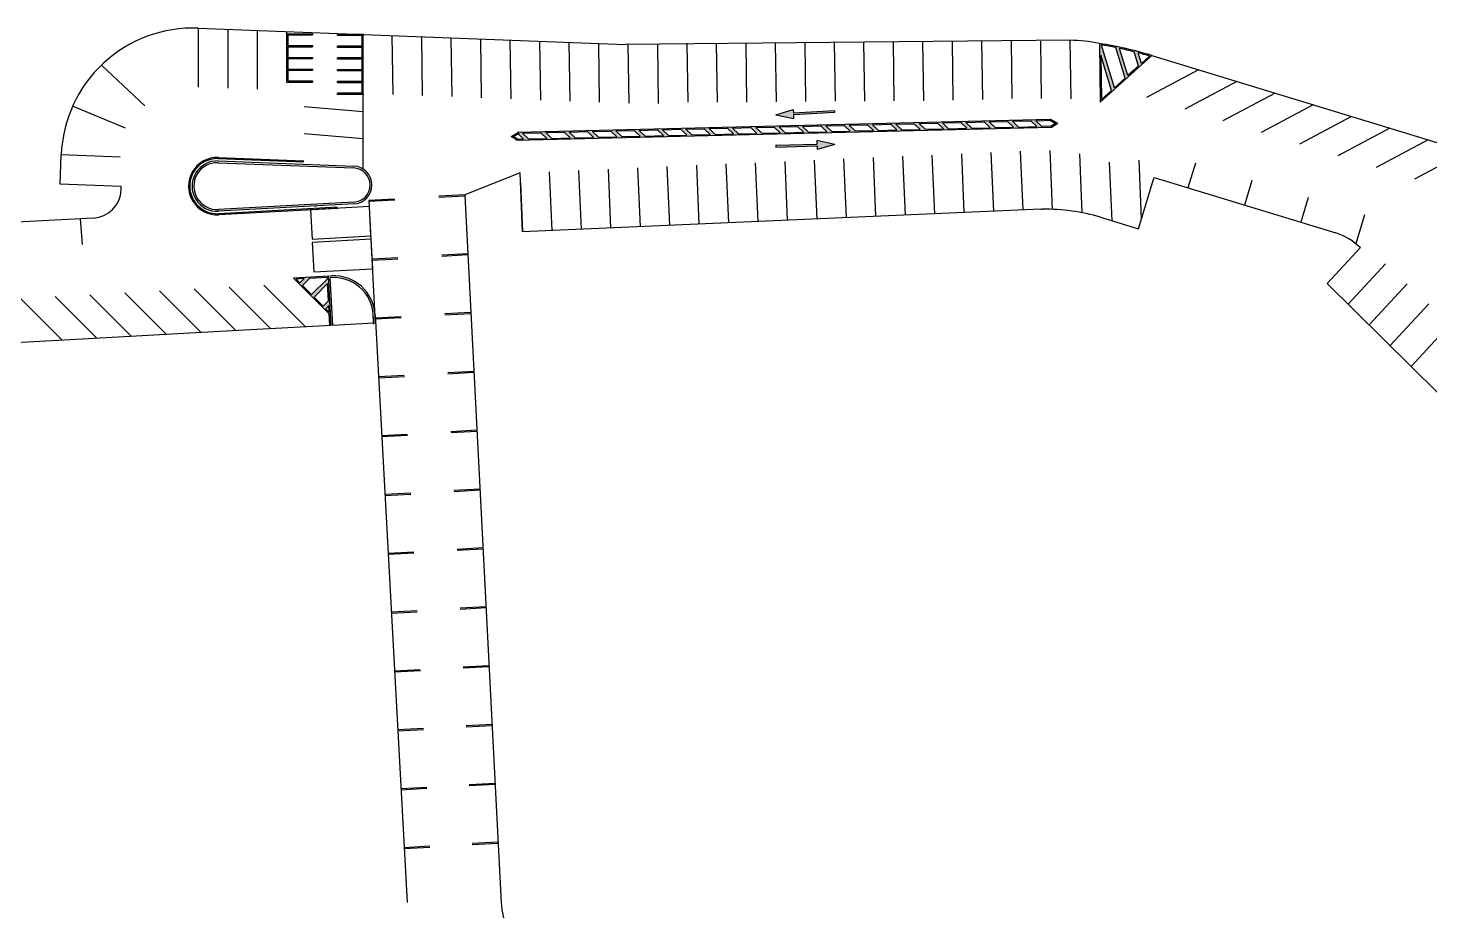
# Model space of a CAD drawing. Header units: millimetres. Extents: x 34038 to 35840, y 10511 to 10922.
# Drawn here: x 34938.6 to 35057.5, y 10798.9 to 10873.9 of the extents above; entities that cross this region are included whole.
import ezdxf

# ---------------------------------------------------------------- set-up
doc = ezdxf.new("R2010")
doc.units = ezdxf.units.MM
for name, color, linetype in [('GUIA', 7, 'Continuous'), ('PINTURA AMARELA', 50, 'Continuous'), ('PINTURA BRANCA', 7, 'Continuous'), ('VAGAS', 7, 'Continuous')]:
    doc.layers.add(name, color=color, linetype=linetype)

msp = doc.modelspace()

# ---------------------------------------------------------------- hatches: boundary and pattern name
h = msp.add_hatch(color=256)
edge = h.paths.add_edge_path(flags=16)
edge.add_line((35030.7165309233, 10868.78863639218), (35029.61060223199, 10872.4165102948))
edge.add_arc((35024.91846509492, 10842.64604690482), 30.13796013945174, 78.69428869806109, 81.04326442354869, ccw=False)
edge.add_line((35030.82682809583, 10872.19918359141), (35031.61903232175, 10869.6004472901))
edge.add_line((35031.61903232175, 10869.6004472901), (35030.7165309233, 10868.78863639218))
h.paths.add_polyline_path([(35030.47039417827, 10868.56723342001), (35029.56262639047, 10871.54506290655), (35029.61555848968, 10867.79829840327)], flags=16)
edge = h.paths.add_edge_path()
edge.add_line((35033.90134204282, 10871.51890881932), (35029.51867981229, 10867.57665125964))
edge.add_line((35029.5186798123, 10867.57665125964), (35029.44852167991, 10872.54274941081))
edge.add_arc((35024.91846509492, 10842.64604690482), 30.23796013945174, 72.71812385419332, 81.38387750581688, ccw=False)
edge = h.paths.add_edge_path(flags=16)
edge.add_line((35032.76767046524, 10870.63366116019), (35032.39971543833, 10871.84069598074))
edge.add_arc((35024.91846509492, 10842.64604690482), 30.13796013945174, 75.62699752681537, 78.04478787051555)
edge.add_line((35031.16145353069, 10872.13030943177), (35031.86516906679, 10869.82185026227))
edge.add_line((35031.86516906679, 10869.82185026227), (35032.76767046525, 10870.63366116019))
edge = h.paths.add_edge_path(flags=16)
edge.add_line((35033.01380721028, 10870.85506413235), (35032.74062451415, 10871.75120904811))
edge.add_arc((35024.91846509517, 10842.64604690573), 30.13796013850405, 73.0530005150627, 74.95692919526351, ccw=False)
edge.add_line((35033.70328765227, 10871.47526010954), (35033.01380721028, 10870.85506413235))
for points in [[(35001.98809508413, 10866.48758730877), (35003.46561946278, 10866.94316025625), (35003.48184381155, 10866.64359929332), (35006.97672171231, 10866.83288336225), (35006.98483388669, 10866.68310288079), (35003.48995598593, 10866.49381881186), (35003.50618033469, 10866.19425784894)], [(35006.98630704477, 10863.9712000302), (35005.47681553404, 10864.30595423713), (35005.48483787207, 10864.00606151949), (35001.98608949962, 10863.91246757588), (35001.99010066863, 10863.76252121707), (35005.48884904108, 10863.85611516067), (35005.4968713791, 10863.55622244303)]]:
    msp.add_hatch(color=256).paths.add_polyline_path(points)
at = {"layer": 'PINTURA AMARELA'}
h = msp.add_hatch(color=7, dxfattribs=at)
h.paths.add_polyline_path([(35022.06093909362, 10865.94636784261), (35023.61611675956, 10865.98407125963), (35024.12805689761, 10865.49636586379), (35022.57287922482, 10865.45866272944)], flags=16)
h.paths.add_polyline_path([(35020.08162169577, 10865.89838202653), (35021.6367993617, 10865.93608544355), (35022.1487394929, 10865.44838033039), (35020.59356182697, 10865.41067691337)], flags=16)
h.paths.add_polyline_path([(35018.10230429791, 10865.85039621045), (35019.65748196384, 10865.88809962747), (35020.16942209504, 10865.40039451431), (35018.61424442911, 10865.36269109729)], flags=16)
h.paths.add_polyline_path([(35016.12298690005, 10865.80241039438), (35017.67816456599, 10865.8401138114), (35018.19010469718, 10865.35240869824), (35016.63492703125, 10865.31470528121)], flags=16)
h.paths.add_polyline_path([(35014.1436695022, 10865.7544245783), (35015.69884716813, 10865.79212799532), (35016.21078729933, 10865.30442288216), (35014.6556096334, 10865.26671946514)], flags=16)
h.paths.add_polyline_path([(35012.16435210434, 10865.70643876222), (35013.71952977027, 10865.74414217925), (35014.23146990147, 10865.25643706608), (35012.67629223553, 10865.21873364906)], flags=16)
h.paths.add_polyline_path([(35010.18503470648, 10865.65845294615), (35011.74021237242, 10865.69615636317), (35012.25215250361, 10865.20845125001), (35010.69697483768, 10865.17074783298)], flags=16)
h.paths.add_polyline_path([(35008.20571730862, 10865.61046713007), (35009.76089497456, 10865.64817054709), (35010.27283510576, 10865.16046543393), (35008.71765743983, 10865.12276201691)], flags=16)
h.paths.add_polyline_path([(35006.22639991077, 10865.56248131399), (35007.7815775767, 10865.60018473102), (35008.2935177079, 10865.11247961786), (35006.73834004196, 10865.07477620083)], flags=16)
h.paths.add_polyline_path([(35004.24708251291, 10865.51449549792), (35005.80226017885, 10865.55219891494), (35006.31420031004, 10865.06449380178), (35004.75902264411, 10865.02679038476)], flags=16)
h.paths.add_polyline_path([(35002.26776511505, 10865.46650968184), (35003.82294278099, 10865.50421309886), (35004.33488291219, 10865.0165079857), (35002.77970524626, 10864.97880456868)], flags=16)
h.paths.add_polyline_path([(35000.2884477172, 10865.41852386576), (35001.84362538313, 10865.45622728279), (35002.35556551433, 10864.96852216963), (35000.80038784839, 10864.9308187526)], flags=16)
h.paths.add_polyline_path([(34998.30913031934, 10865.37053804969), (34999.86430798527, 10865.40824146671), (35000.37624811647, 10864.92053635355), (34998.82107045054, 10864.88283293653)], flags=16)
h.paths.add_polyline_path([(34996.32981292148, 10865.32255223361), (34997.88499058742, 10865.36025565063), (34998.39693071861, 10864.87255053747), (34996.84175305268, 10864.83484712045)], flags=16)
h.paths.add_polyline_path([(34994.35049552363, 10865.27456641753), (34995.90567318956, 10865.31226983456), (34996.41761332076, 10864.8245647214), (34994.86243565482, 10864.78686130437)], flags=16)
h.paths.add_polyline_path([(34992.37117812577, 10865.22658060146), (34993.9263557917, 10865.26428401848), (34994.4382959229, 10864.77657890532), (34992.88311825697, 10864.7388754883)], flags=16)
h.paths.add_polyline_path([(34990.39186072791, 10865.17859478538), (34991.94703839385, 10865.2162982024), (34992.45897852504, 10864.72859308924), (34990.90380085911, 10864.69088967222)], flags=16)
h.paths.add_polyline_path([(34988.41254333006, 10865.1306089693), (34989.96772099599, 10865.16831238633), (34990.47966112719, 10864.68060727317), (34988.92448346125, 10864.64290385614)], flags=16)
h.paths.add_polyline_path([(34986.4332259322, 10865.08262315323), (34987.98840359813, 10865.12032657025), (34988.50034372933, 10864.63262145709), (34986.9451660634, 10864.59491804007)], flags=16)
h.paths.add_polyline_path([(34984.45390853434, 10865.03463733715), (34986.00908620028, 10865.07234075418), (34986.52102633147, 10864.58463564101), (34984.96584866554, 10864.54693222399)], flags=16)
h.paths.add_polyline_path([(34982.47459113648, 10864.98665152108), (34984.02976880241, 10865.0243549381), (34984.54170893362, 10864.53664982494), (34982.98653126768, 10864.49894640791)], flags=16)
h.paths.add_polyline_path([(34980.49527373863, 10864.938665705), (34982.05045140456, 10864.97636912202), (34982.56239153576, 10864.48866400886), (34981.00721386982, 10864.45096059184)], flags=16)
edge = h.paths.add_edge_path(flags=17)
edge.add_line((34979.54608002229, 10864.9156540974), (34979.54701952449, 10864.91567687434))
edge.add_line((34979.64363141239, 10865.01804847943), (34979.64359980762, 10865.01898772611))
h.paths.add_polyline_path([(35025.54628287563, 10865.53074879349), (35025.82585209267, 10865.69235652154), (35025.82304523507, 10865.80813369348), (35025.44277154341, 10866.02835569868), (35024.04025649148, 10865.99435365868), (35024.55219662268, 10865.50664854552)])
h.paths.add_polyline_path([(34979.66152816371, 10864.59209408663), (34979.95001610483, 10864.42533080266), (34979.95001610483, 10864.32530133288), (35025.36561057521, 10865.42630939812), (35025.92449901228, 10865.74938034099), (35025.27698332466, 10866.12436605851), (34980.07113400671, 10865.02841268928), (34980.07113400671, 10864.92838330595), (34980.02842645213, 10864.92734787537), (34979.65992796766, 10864.71394506328)])
h.paths.add_polyline_path([(34979.66152816371, 10864.59209408663), (34979.95001610483, 10864.42533080266), (34980.5830741379, 10864.44067819278), (34980.07113400671, 10864.92838330595), (34980.02842653307, 10864.92734792224), (34979.65992796766, 10864.71394506328)])
for color, points in [(7, [(35025.82304523507, 10865.80813369348), (35025.44277154341, 10866.02835569868), (35025.2512462052, 10866.02371243143), (35025.72481957482, 10865.74945923077), (35025.33771990967, 10865.52569247249), (35025.54628287563, 10865.53074879349), (35025.82585209267, 10865.69235652154)]), (7, [(34979.75510632197, 10864.65350586154), (34980.1311044571, 10864.87125182999), (34980.07113400671, 10864.92838330595), (34980.07113400671, 10864.95208043908), (34979.55542688452, 10864.65342697176), (34979.95001610483, 10864.42533080266), (34980.14178923916, 10864.4299800085)]), (7, [(34979.65688066171, 10864.71218032426), (34980.03715435338, 10864.93240232945), (34980.22867969159, 10864.9277590622), (34979.75510632197, 10864.65350586154), (34980.14220598711, 10864.42973910326), (34979.93364302116, 10864.43479542426), (34979.65407380411, 10864.59640315231)]), (256, [(34954.74747957445, 10858.00676753481), (34964.80352745517, 10858.55691308265), (34964.80352745517, 10858.65706261871), (34954.74201695019, 10858.10661822202, -1.04742187459448), (34954.70306763009, 10862.77768539979), (34961.95948425274, 10862.50197595494), (34961.95371727776, 10862.60226722863), (34954.70686441661, 10862.87761329585, 1.04742187459448)])]:
    msp.add_hatch(color=color, dxfattribs=at).paths.add_polyline_path(points)
at = {"layer": 'PINTURA BRANCA'}
h = msp.add_hatch(color=256, dxfattribs=at)
h.paths.add_polyline_path([(34964.22113837186, 10849.49409380935), (34964.03982799473, 10852.80824556576), (34961.0694877756, 10852.64574440561)])
h.paths.add_polyline_path([(34962.60995773467, 10851.24669580277), (34961.83214027536, 10852.02451326208), (34962.42751683968, 10852.6198898264), (34963.94543993178, 10852.70293225429), (34963.95170348108, 10852.58844154918)], flags=16)
h.paths.add_polyline_path([(34963.97371015011, 10852.18618414951), (34964.05440126991, 10850.71124035069), (34963.59990722833, 10850.25674630911), (34962.82208976903, 10851.03456376842)], flags=16)
h.paths.add_polyline_path([(34961.97869886958, 10852.59533592501), (34961.62000824101, 10852.23664529644), (34961.29852833345, 10852.55812520399)], flags=16)
h.paths.add_polyline_path([(34964.07640793894, 10850.30898295102), (34964.10700813767, 10849.74964539977), (34963.81203926268, 10850.04461427476)], flags=16)

# ---------------------------------------------------------------- linework, layer by layer
for p, q in [((35001.98809508413, 10866.48758730877), (35003.46561946278, 10866.94316025625)), ((35001.98809508413, 10866.48758730877), (35003.50618033469, 10866.19425784894)), ((35003.46561946278, 10866.94316025625), (35003.48184381155, 10866.64359929332)), ((35006.97672171231, 10866.83288336225), (35003.48184381155, 10866.64359929332)), ((35006.98483388669, 10866.68310288079), (35003.48995598593, 10866.49381881186)), ((35003.48995598593, 10866.49381881186), (35003.50618033469, 10866.19425784894)), ((35006.97672171231, 10866.83288336225), (35006.98483388669, 10866.68310288079)), ((35001.98608949962, 10863.91246757588), (35005.48483787207, 10864.00606151949)), ((35001.98608949962, 10863.91246757588), (35001.99010066863, 10863.76252121707)), ((35001.99010066863, 10863.76252121707), (35005.48884904108, 10863.85611516067)), ((35005.47681553404, 10864.30595423713), (35005.48483787207, 10864.00606151949)), ((35006.98630704477, 10863.9712000302), (35005.47681553404, 10864.30595423713)), ((35005.48884904108, 10863.85611516067), (35005.4968713791, 10863.55622244303)), ((35006.98630704477, 10863.9712000302), (35005.4968713791, 10863.55622244303)), ((34980.30044115506, 10861.56140029964), (34975.60358993386, 10859.70266661638)), ((34975.60358993386, 10859.70266661638), (34975.60628326004, 10859.65324418828))]:
    msp.add_line(p, q)
at = {"linetype": 'Continuous'}
for p, q in [((35033.98865654417, 10860.82979182801), (35034.09058876942, 10861.16416993849)), ((35034.09023179855, 10861.16381906425), (35049.48634613691, 10856.47043527018))]:
    msp.add_line(p, q, dxfattribs=at)
at = {"color": 1, "linetype": 'ByBlock'}
msp.add_line((34962.99519346066, 10858.75843148408), (34962.89053743252, 10858.75270596958), dxfattribs=at)
msp.add_arc((35027.02355822182, 10861.93310986506), 10.88323936444498, 77.12549631547589, 90.41668114084034)
at = {"linetype": 'Continuous'}
msp.add_arc((35048.02837465287, 10851.6877248303), 5, 44.68153579457947, 73.04657162181331, dxfattribs=at)
at = {"layer": 'DEFPOINTS', "color": 0, "linetype": 'ByBlock'}
msp.add_point((34963.19489483508, 10858.76935673258), dxfattribs=at)
at = {"layer": 'GUIA'}
for p, q in [((35026.94441102003, 10872.81606143089), (34989.26218359594, 10872.47253991808)), ((34946.46015345262, 10860.13126364379), (34946.47078552451, 10860.39890198961)), ((34966.20289296468, 10859.0841423831), (34954.72289776532, 10858.45609562726)), ((34966.21108690106, 10858.93436635228), (34954.73109170169, 10858.30631959644)), ((34975.60628326004, 10859.65324418828), (34978.7008993702, 10799.6327172319)), ((35024.47671718745, 10858.48003593538), (34980.51784482237, 10856.5661289477)), ((35024.47671718745, 10858.48003593538), (35024.621612341, 10858.48089817425)), ((34964.03982799473, 10852.80824556576), (34961.0694877756, 10852.64574440561)), ((34961.97869886958, 10852.59533592501), (34961.29852833345, 10852.55812520399)), ((34963.94543993178, 10852.70293225429), (34962.42751683968, 10852.6198898264)), ((35058.24186893403, 10842.81814866603), (35048.76227286057, 10852.18710815012)), ((34964.26882443898, 10848.62244561355), (34954.83293449764, 10848.10622762189)), ((34967.88342794677, 10848.82019308359), (34964.41860046979, 10848.63063954993)), ((34942.65115065802, 10847.43978746333), (34935.45887632946, 10847.04631303405)), ((34954.83293449764, 10848.10622762189), (34942.65115065802, 10847.43978746333))]:
    msp.add_line(p, q, dxfattribs=at)
at = {"layer": 'GUIA', "linetype": 'Continuous'}
for p, q in [((35033.90134204282, 10871.51890881932), (35074.19247096491, 10859.23647655284)), ((34941.27488377812, 10860.60531187749), (34941.37411930114, 10863.10334156325)), ((34946.47078552451, 10860.39890198961), (34941.27488377812, 10860.60531187749)), ((34967.72856047234, 10860.55375731004), (34967.72138185069, 10860.68975465562)), ((34980.33522574166, 10860.76215688707), (34980.51784482136, 10856.56612897108)), ((34980.33522574166, 10860.76215688707), (34980.51784482237, 10856.5661289477)), ((35032.76347774807, 10856.81155256396), (35033.98817379466, 10860.82902933346)), ((35032.76396378935, 10856.81231405504), (35033.98865654417, 10860.82979182801)), ((34944.09868937311, 10857.73423198656), (34934.73989235174, 10857.22223158884)), ((35029.53036549071, 10857.79714128717), (35032.76347774807, 10856.81155256396)), ((35048.76545491536, 10852.19053508801), (35051.57300092316, 10855.2141429286)), ((35050.54124948674, 10850.42889400211), (35053.71387827004, 10853.84568049033)), ((34963.95170348108, 10852.58844154918), (34963.94543993178, 10852.70293225429)), ((34964.05440126991, 10850.71124035069), (34963.97371015011, 10852.18618414951)), ((34964.03939422046, 10852.81617447637), (34964.30895088898, 10852.8309213633)), ((34964.26882443898, 10848.62244561355), (34964.03939422046, 10852.81617447637)), ((35052.3202261129, 10848.67067985411), (35055.5458891427, 10852.14458197395)), ((34964.10700813767, 10849.74964539977), (34964.07640793894, 10850.30898295102)), ((34964.16897375177, 10848.6169829893), (34964.11519277147, 10849.60003940974)), ((35054.09920273907, 10846.91246570611), (35057.37790001536, 10850.44348345756)), ((35055.87817936524, 10845.15425155811), (35059.20991088802, 10848.74238494117))]:
    msp.add_line(p, q, dxfattribs=at)
at = {"layer": 'GUIA', "color": 7}
for p, q in [((34954.68977887731, 10862.42793776355), (34966.17865090389, 10861.99141507019)), ((34954.69547405707, 10862.57782960765), (34966.18434608365, 10862.14130691429))]:
    msp.add_line(p, q, dxfattribs=at)
at = {"layer": 'GUIA', "color": 7, "linetype": 'Continuous'}
msp.add_line((34964.41860046979, 10848.63063954993), (34964.1974815522, 10852.67244708865), dxfattribs=at)
at = {"layer": 'GUIA', "linetype": 'Continuous'}
msp.add_lwpolyline([(34952.99053238257, 10873.85069077954), (34985.51706255207, 10872.61483677031), (34985.51706255207, 10872.61483677031), (34989.26218359594, 10872.47253991808)], dxfattribs=at)
for centre, radius, start, end in [((34952.56529229337, 10862.65876642014), 11.2, 87.82407857206732, 132.7745851220255), ((34952.56529229337, 10862.65876642014), 11.2, 132.7745851220255, 177.7250916720542), ((34954.61429412615, 10860.44124919224), 2.138122085544903, 87.82407857206732, 273.1314118341838), ((34954.61429412615, 10860.44124919224), 1.988122085544903, 87.82407857206732, 273.1314118341838), ((34966.12339826598, 10860.5372169367), 1.455247424130487, 273.1314118341838, 87.82407857206732), ((34966.12339826598, 10860.5372169367), 1.605247424130487, 273.1314118341838, 87.82407857206732), ((34943.96212376685, 10860.2304991668), 2.5, 273.1314118341838, 357.7250916720542), ((35024.92317560116, 10842.68377629715), 15.8, 73.04657162181331, 91.09362982786723), ((34964.50014273774, 10849.33614731095), 3.5, 3.134707029404023, 93.1314118341838)]:
    msp.add_arc(centre, radius, start, end, dxfattribs=at)
at = {"layer": 'GUIA', "color": 7, "linetype": 'Continuous'}
msp.add_arc((34964.50014273774, 10849.33614731095), 3.35, 3.134707029404023, 95.18354833902586, dxfattribs=at)
at = {"layer": 'PINTURA AMARELA', "color": 7}
for p, q in [((34980.07113400671, 10865.02841268928), (35025.27698332466, 10866.12436605851)), ((35022.06093909362, 10865.94636784261), (35023.61611675956, 10865.98407125963)), ((35023.61611675956, 10865.98407125963), (35024.12805689075, 10865.49636614647)), ((35024.04025649148, 10865.99435365868), (35025.44277154341, 10866.02835569868)), ((35024.55219662268, 10865.50664854552), (35024.04025649148, 10865.99435365868)), ((35025.36560921123, 10865.42630860966), (34979.95001610483, 10864.32524000675)), ((35025.36561057521, 10865.42630939812), (34979.95001610483, 10864.32530133288)), ((34980.07113400671, 10865.02521717269), (34980.20294257212, 10865.02841268928)), ((34980.07113400671, 10864.92838330595), (34980.5830741379, 10864.44067819278)), ((34980.49527373863, 10864.938665705), (34982.05045140456, 10864.97636912202)), ((34980.49527373863, 10864.938665705), (34981.00721386982, 10864.45096059184)), ((34982.05045140456, 10864.97636912202), (34982.56239153576, 10864.48866400886)), ((34982.47459113648, 10864.98665152108), (34984.02976880241, 10865.0243549381)), ((34982.47459113648, 10864.98665152108), (34982.98653126768, 10864.49894640791)), ((34984.02976880241, 10865.0243549381), (34984.54170893362, 10864.53664982494)), ((34984.45390853434, 10865.03463733715), (34986.0090864898, 10865.07234047835)), ((34984.45390853434, 10865.03463733715), (34984.96584866554, 10864.54693222399)), ((34986.00908620028, 10865.07234075418), (34986.52102633147, 10864.58463564101)), ((34986.4332259322, 10865.08262315323), (34987.98840359813, 10865.12032657025)), ((34986.4332259322, 10865.08262315323), (34986.9451660634, 10864.59491804007)), ((34987.98840359813, 10865.12032657025), (34988.50034372933, 10864.63262145709)), ((34988.41254333006, 10865.1306089693), (34989.96772099599, 10865.16831238633)), ((34988.41254333006, 10865.1306089693), (34988.92448346125, 10864.64290385614)), ((34989.96772099599, 10865.16831238633), (34990.47966112719, 10864.68060727317)), ((34990.39186072791, 10865.17859478538), (34991.94703839385, 10865.2162982024)), ((34990.39186072791, 10865.17859478538), (34990.90380085911, 10864.69088967222)), ((34991.94703839385, 10865.2162982024), (34992.45897852504, 10864.72859308924)), ((34992.37117812577, 10865.22658060146), (34993.9263557917, 10865.26428401848)), ((34992.37117812577, 10865.22658060146), (34992.88311825697, 10864.7388754883)), ((34992.88311853279, 10864.73887577782), (34994.4382959229, 10864.77657890532)), ((34993.9263557917, 10865.26428401848), (34994.4382959229, 10864.77657890532)), ((34994.35049552363, 10865.27456641753), (34995.90567318956, 10865.31226983456)), ((34994.35049552363, 10865.27456641753), (34994.86243565482, 10864.78686130437)), ((34994.86243564797, 10864.78686158704), (34996.41761332076, 10864.8245647214)), ((34995.90567318956, 10865.31226983456), (34996.41761332076, 10864.8245647214)), ((34996.32981292148, 10865.32255223361), (34997.88499058742, 10865.36025565063)), ((34996.32981292148, 10865.32255223361), (34996.84175305268, 10864.83484712045)), ((34996.84175305268, 10864.83484712045), (34998.39693071861, 10864.87255053747)), ((34997.88499058742, 10865.36025565063), (34998.39693071861, 10864.87255053747)), ((34998.30913031934, 10865.37053804969), (34999.86430798527, 10865.40824146671)), ((34998.30913031934, 10865.37053804969), (34998.82107045054, 10864.88283293653)), ((34998.82107045054, 10864.88283293653), (35000.37624811647, 10864.92053635355)), ((34999.86430798527, 10865.40824146671), (35000.37624811647, 10864.92053635355)), ((35000.2884477172, 10865.41852386576), (35001.84362538313, 10865.45622728279)), ((35000.2884477172, 10865.41852386576), (35000.80038784839, 10864.9308187526)), ((35000.80038812422, 10864.93081904213), (35002.35556551433, 10864.96852216963)), ((35001.84362538313, 10865.45622728279), (35002.35556551433, 10864.96852216963)), ((35002.26776511505, 10865.46650968184), (35003.82294278099, 10865.50421309886)), ((35002.26776511505, 10865.46650968184), (35002.77970524626, 10864.97880456868)), ((35002.77970524626, 10864.97880456868), (35004.33488291219, 10865.0165079857)), ((35003.82294278099, 10865.50421309886), (35004.33488291219, 10865.0165079857)), ((35004.24708251291, 10865.51449549792), (35005.80226017885, 10865.55219891494)), ((35004.24708251291, 10865.51449549792), (35004.75902264411, 10865.02679038476)), ((35004.75902263726, 10865.02679066743), (35006.31420031004, 10865.06449380178)), ((35005.80226017885, 10865.55219891494), (35006.31420031004, 10865.06449380178)), ((35006.22639991077, 10865.56248131399), (35007.78157786623, 10865.6001844552)), ((35006.22639991077, 10865.56248131399), (35006.73834004196, 10865.07477620083)), ((35006.73834004196, 10865.07477620083), (35008.2935177079, 10865.11247961786)), ((35007.7815775767, 10865.60018473102), (35008.2935177079, 10865.11247961786)), ((35008.20571730862, 10865.61046713007), (35009.76089498141, 10865.64817026442)), ((35008.20571730862, 10865.61046713007), (35008.71765743983, 10865.12276201691)), ((35008.71765743983, 10865.12276201691), (35010.27283510576, 10865.16046543393)), ((35009.76089497456, 10865.64817054709), (35010.27283510576, 10865.16046543393)), ((35010.18503470648, 10865.65845294615), (35011.74021237242, 10865.69615636317)), ((35010.18503470648, 10865.65845294615), (35010.69697483768, 10865.17074783298)), ((35010.69697483768, 10865.17074783298), (35012.25215250361, 10865.20845125001)), ((35011.74021237242, 10865.69615636317), (35012.25215250361, 10865.20845125001)), ((35012.16435210434, 10865.70643876222), (35013.71952977027, 10865.74414217925)), ((35012.16435210434, 10865.70643876222), (35012.67629223553, 10865.21873364906)), ((35012.67629223553, 10865.21873364906), (35014.23146990147, 10865.25643706608)), ((35013.71952977027, 10865.74414217925), (35014.23146990147, 10865.25643706608)), ((35014.1436695022, 10865.7544245783), (35015.69884716813, 10865.79212799532)), ((35014.1436695022, 10865.7544245783), (35014.6556096334, 10865.26671946514)), ((35014.6556096334, 10865.26671946514), (35016.21078729933, 10865.30442288216)), ((35015.69884716813, 10865.79212799532), (35016.21078729933, 10865.30442288216)), ((35016.12298690005, 10865.80241039438), (35017.67816456599, 10865.8401138114)), ((35016.12298690005, 10865.80241039438), (35016.63492703125, 10865.31470528121)), ((35016.63492703125, 10865.31470528121), (35018.19010469718, 10865.35240869824)), ((35017.67816456599, 10865.8401138114), (35018.19010469718, 10865.35240869824)), ((35018.10230429791, 10865.85039621045), (35019.65748196384, 10865.88809962747)), ((35018.10230429791, 10865.85039621045), (35018.61424442911, 10865.36269109729)), ((35018.61424442911, 10865.36269109729), (35020.16942209504, 10865.40039451431)), ((35019.65748196384, 10865.88809962747), (35020.16942209504, 10865.40039451431)), ((35020.08162169577, 10865.89838202653), (35021.6367993617, 10865.93608544355)), ((35020.08162169577, 10865.89838202653), (35020.59356182697, 10865.41067691337)), ((35020.59356182697, 10865.41067691337), (35022.1487394929, 10865.44838033039)), ((35021.6367993617, 10865.93608544355), (35022.1487394929, 10865.44838033039)), ((35022.06093909362, 10865.94636784261), (35022.57287922482, 10865.45866272944)), ((35022.57287922482, 10865.45866272944), (35024.12805689761, 10865.49636586379)), ((35025.54628287563, 10865.53074879349), (35024.55219662268, 10865.50664854552)), ((34979.95001610483, 10864.42533080266), (34980.5830741379, 10864.44067819278)), ((34981.00721386982, 10864.45096059184), (34982.56239153576, 10864.48866400886)), ((34982.98653126768, 10864.49894640791), (34984.54170893362, 10864.53664982494)), ((34984.96584866554, 10864.54693222399), (34986.52102633147, 10864.58463564101)), ((34986.9451660634, 10864.59491804007), (34988.50034372933, 10864.63262145709)), ((34988.92448346125, 10864.64290385614), (34990.47966112719, 10864.68060727317)), ((34990.90380085911, 10864.69088967222), (34992.45897852504, 10864.72859308924)), ((34954.70306763009, 10862.77768539979), (34961.95948425274, 10862.50197595494)), ((34954.70686441661, 10862.87761329585), (34961.95371727776, 10862.60226722863)), ((34964.80352745517, 10858.55691308265), (34954.74747957445, 10858.00676753481))]:
    msp.add_line(p, q, dxfattribs=at)
at = {"layer": 'PINTURA AMARELA'}
msp.add_line((34964.80352745517, 10858.65706261871), (34954.74201695019, 10858.10661822202), dxfattribs=at)
at = {"layer": 'PINTURA AMARELA', "color": 7}
for points in [[(35025.72481957482, 10865.74945923077), (35025.2512462052, 10866.02371243143)], [(35025.92449901228, 10865.74938034099), (35025.27698332466, 10866.12436605851)], [(34979.55542688452, 10864.65342697176), (34980.20294257212, 10865.02841268928)], [(34979.75510632197, 10864.65350586154), (34980.22867969159, 10864.9277590622)], [(35025.72481957482, 10865.74945923077), (35025.33771990967, 10865.52569247249)], [(35025.92449901228, 10865.74938034099), (35025.36560921123, 10865.42630860966)], [(34979.55542688452, 10864.65342697176), (34980.11431668556, 10864.33035524043)], [(34979.75510632197, 10864.65350586154), (34980.14220598711, 10864.42973910326)]]:
    msp.add_lwpolyline(points, dxfattribs=at)
msp.add_arc((34954.61429412615, 10860.44124919224), 2.438122085544904, 87.82407857206732, 273.1314118341838, dxfattribs=at)
at = {"layer": 'PINTURA AMARELA'}
msp.add_arc((34954.61429412615, 10860.44124919224), 2.338122085544903, 87.82407857206732, 273.1314118341838, dxfattribs=at)
at = {"layer": 'PINTURA BRANCA'}
for p, q in [((34952.99053238257, 10873.85069077954), (34952.99053238257, 10868.85429597623)), ((34955.50244839489, 10873.75524987458), (34955.50244839489, 10868.75885507127)), ((34957.99884449793, 10873.66039865262), (34957.99884449793, 10868.66400384932)), ((34960.49884449793, 10873.56501823582), (34960.49884449793, 10869.2710080447)), ((34960.50174486126, 10873.3710080447), (34962.69884449794, 10873.3710080447)), ((34960.59884449794, 10873.2710080447), (34960.59884449794, 10872.3710080447)), ((34960.59884449794, 10873.2710080447), (34962.69884449794, 10873.2710080447)), ((34960.74253149791, 10873.55995107456), (34960.74253149791, 10873.55615154845)), ((34962.69884449794, 10873.3710080447), (34962.69884449794, 10873.2710080447)), ((34967.00352745517, 10873.31826337177), (34964.80352745517, 10873.31826337177)), ((34964.80352745517, 10873.21826337177), (34964.80352745517, 10873.31826337177)), ((34966.90352745516, 10873.21826337177), (34964.80352745517, 10873.21826337177)), ((34966.90352745516, 10872.31826337177), (34966.90352745516, 10873.21826337177)), ((34967.00352745517, 10861.8796743487), (34967.00352745517, 10873.31826337177)), ((34969.43289742523, 10873.22490087868), (34969.50352745517, 10868.22539976368)), ((34971.93447473035, 10873.13091074216), (34972.00510476028, 10868.13140962717)), ((34960.59884449794, 10872.3710080447), (34962.69884449794, 10872.3710080447)), ((34960.59884449794, 10872.2710080447), (34960.59884449794, 10871.3710080447)), ((34960.59884449794, 10872.2710080447), (34962.69884449794, 10872.2710080447)), ((34962.69884449794, 10872.3710080447), (34962.69884449794, 10872.2710080447)), ((34966.90352745516, 10872.31826337177), (34964.80352745517, 10872.31826337177)), ((34964.80352745517, 10872.21826337177), (34964.80352745517, 10872.31826337177)), ((34966.90352745516, 10872.21826337177), (34964.80352745517, 10872.21826337177)), ((34966.90352745516, 10871.31826337177), (34966.90352745516, 10872.21826337177)), ((34974.43606698953, 10873.0358620909), (34974.50669701947, 10868.0363609759)), ((34976.93765924872, 10872.94081343963), (34977.00828927865, 10867.94131232463)), ((34979.43925150791, 10872.84576478837), (34979.50988153784, 10867.84626367337)), ((34981.94842908749, 10872.75042793087), (34982.01905911743, 10867.75092681587)), ((34984.44243602629, 10872.65566748584), (34984.51306605622, 10867.65616637084)), ((34986.94402828548, 10872.56061883457), (34987.01465831541, 10867.56111771957)), ((34989.44554968702, 10872.47058579609), (34989.51617971695, 10867.47108468109)), ((34991.94617563631, 10872.44393676769), (34992.01680566624, 10867.44443565269)), ((34994.44607777619, 10872.56985309173), (34994.51670780612, 10867.57035197673)), ((34996.94554154011, 10872.56778643495), (34997.01617157005, 10867.56828531996)), ((34999.44590224817, 10872.57038257819), (34999.5165322781, 10867.57088146319)), ((35001.94504265511, 10872.58816033727), (35002.01567268504, 10867.58865922227)), ((35004.44570272647, 10872.62568274181), (35004.5163327564, 10867.62618162681)), ((35006.94565560809, 10872.64667637472), (35007.01628563802, 10867.64717525972)), ((35009.44563040062, 10872.66611905709), (35009.51626043056, 10867.66661794209)), ((35011.94389426996, 10872.67931260899), (35012.0145242999, 10867.67981149399)), ((35014.44376160814, 10872.69251462895), (35014.51439163808, 10867.69301351396)), ((35016.9454153224, 10872.73431839598), (35017.01604535233, 10867.73481728099)), ((35019.44527675227, 10872.74769726761), (35019.51512055437, 10867.80384878271)), ((35021.94498817486, 10872.77048532204), (35022.0142817478, 10867.86558445305)), ((35024.44497631666, 10872.75014470439), (35024.51377237844, 10867.88045984307)), ((35026.94441102003, 10872.81606143089), (35027.01456915241, 10867.84996327972)), ((35029.44852167991, 10872.54274941081), (35029.5186798123, 10867.57665125964)), ((35030.7165309233, 10868.78863639218), (35029.61060223199, 10872.4165102948)), ((35031.61903232175, 10869.6004472901), (35030.82682809583, 10872.19918359141)), ((35031.86516906679, 10869.82185026227), (35031.16145353069, 10872.13030943177)), ((34948.47217511461, 10867.25359370742), (34944.78909813462, 10870.71921333116)), ((34960.59884449794, 10871.3710080447), (34962.69884449794, 10871.3710080447)), ((34960.59884449794, 10871.2710080447), (34960.59884449794, 10870.3710080447)), ((34960.59884449794, 10871.2710080447), (34962.69884449794, 10871.2710080447)), ((34962.69884449794, 10871.3710080447), (34962.69884449794, 10871.2710080447)), ((34966.90352745516, 10871.31826337177), (34964.80352745517, 10871.31826337177)), ((34964.80352745517, 10871.21826337177), (34964.80352745517, 10871.31826337177)), ((34966.90352745516, 10871.21826337177), (34964.80352745517, 10871.21826337177)), ((34966.90352745516, 10870.31826337177), (34966.90352745516, 10871.21826337177)), ((35029.56262639047, 10871.54506290655), (35029.61555848968, 10867.79829840327)), ((35030.47039417827, 10868.56723342001), (35029.56262639047, 10871.54506290655)), ((35032.76767046524, 10870.63366116019), (35032.39971543833, 10871.84069598074)), ((35033.01380721028, 10870.85506413235), (35032.74062451415, 10871.75120904811)), ((34960.59884449794, 10870.3710080447), (34962.69884449794, 10870.3710080447)), ((34960.59884449794, 10870.2710080447), (34960.59884449794, 10869.3710080447)), ((34960.59884449794, 10870.2710080447), (34962.69884449794, 10870.2710080447)), ((34962.69884449794, 10870.3710080447), (34962.69884449794, 10870.2710080447)), ((34966.90352745516, 10870.31826337177), (34964.80352745517, 10870.31826337177)), ((34964.80352745517, 10870.21826337177), (34964.80352745517, 10870.31826337177)), ((34966.90352745516, 10870.21826337177), (34964.80352745517, 10870.21826337177)), ((34966.90352745516, 10869.31826337177), (34966.90352745516, 10870.21826337177)), ((34960.49884449793, 10869.2710080447), (34962.69884449794, 10869.2710080447)), ((34960.59884449794, 10869.3710080447), (34962.69884449794, 10869.3710080447)), ((34962.69884449794, 10869.3710080447), (34962.69884449794, 10869.2710080447)), ((34966.90352745516, 10869.31826337177), (34964.80352745517, 10869.31826337177)), ((34964.80352745517, 10869.21826337177), (34964.80352745517, 10869.31826337177)), ((34966.90352745516, 10869.21826337177), (34964.80352745517, 10869.21826337177)), ((34966.90352745516, 10868.31826337177), (34966.90352745516, 10869.21826337177)), ((34946.83510584132, 10865.36125866404), (34942.34563843597, 10867.24119754726)), ((34966.90352745516, 10868.31826337177), (34964.80352745517, 10868.31826337177)), ((34964.80352745517, 10868.22539976368), (34964.80352745517, 10868.31826337177)), ((34964.80352745517, 10868.27050910991), (34964.80352745517, 10868.21826337177)), ((34967.00352745517, 10868.21826337177), (34964.80352745517, 10868.21826337177)), ((34967.00352745517, 10868.27050910991), (34967.00352745517, 10868.18968952397)), ((34946.37017867267, 10862.90487051722), (34941.37411930114, 10863.10334156325)), ((35000.49893013557, 10857.4357436363), (35000.28152646927, 10862.43101496485)), ((35002.99656579985, 10857.54444546945), (35002.77916213355, 10862.539716798)), ((35005.49420146413, 10857.6531473026), (35005.27679779783, 10862.64841863116)), ((35007.99183712841, 10857.76184913575), (35007.7744334621, 10862.75712046431)), ((35010.48947279269, 10857.8705509689), (35010.27206912638, 10862.86582229746)), ((35012.98710845696, 10857.97925280206), (35012.76970479066, 10862.97452413061)), ((35015.48474412124, 10858.08795463521), (35015.26734045494, 10863.08322596376)), ((35017.98237978551, 10858.19665646836), (35017.76497611922, 10863.19192779692)), ((35020.48001544979, 10858.30535830151), (35020.26261178349, 10863.30062963007)), ((35022.97765111407, 10858.41406013466), (35022.76024744777, 10863.40933146322)), ((35025.47740669928, 10858.47405266869), (35025.26000303297, 10863.46932399725)), ((35027.99244938972, 10858.18279427929), (35027.77504572342, 10863.17806560784)), ((35030.52479369458, 10857.49399770731), (35030.30739002828, 10862.48926903586)), ((35033.02020847509, 10857.65372865709), (35032.80280480878, 10862.64899998565)), ((35037.5967735486, 10862.3932322636), (35036.9556230665, 10860.28919054429)), ((34980.51784482136, 10856.56612897108), (34980.30044115506, 10861.56140029964)), ((34983.01548048564, 10856.67483080423), (34982.79807681933, 10861.67010213279)), ((34985.51311614992, 10856.78353263738), (34985.29571248361, 10861.77880396594)), ((34988.01075181419, 10856.89223447054), (34987.79334814789, 10861.88750579909)), ((34990.50838747847, 10857.00093630369), (34990.29098381216, 10861.99620763224)), ((34993.00602314275, 10857.10963813684), (34992.78861947644, 10862.1049094654)), ((34995.50365880702, 10857.21833996999), (34995.28625514072, 10862.21361129855)), ((34998.0012944713, 10857.32704180314), (34997.783890805, 10862.3223131317)), ((35042.37964247654, 10860.93578078303), (35041.73849199443, 10858.83173906372)), ((34967.4648200634, 10859.25988202365), (34969.66156405721, 10859.37953078322)), ((34967.47025864339, 10859.16003002393), (34969.66700263719, 10859.2796787835)), ((34968.03708320418, 10848.75739601167), (34967.49065222246, 10859.2112148988)), ((34975.60358993386, 10859.70266661638), (34973.40684594005, 10859.58301785682)), ((34975.60902851384, 10859.60281461666), (34973.41228452003, 10859.4831658571)), ((35047.16251140447, 10859.47832930246), (35046.52136092236, 10857.37428758315)), ((34942.96912349043, 10857.67243577708), (34943.15901745584, 10855.48064648933)), ((35051.94487023149, 10858.01920384109), (35051.19470097701, 10855.55739892628)), ((34967.73674906242, 10854.26728203772), (34969.93349305623, 10854.38693079729)), ((34967.7421876424, 10854.16743003801), (34969.93893163621, 10854.28707879757)), ((34975.86146664964, 10854.70111042335), (34973.66472265583, 10854.58146166378)), ((34975.86690522962, 10854.60125842363), (34973.67016123581, 10854.48160966406)), ((34952.66485077495, 10851.71657189459), (34956.20038468089, 10848.18103798866)), ((34955.61473837258, 10851.87795413418), (34959.15027227852, 10848.34242022825)), ((34958.56462597021, 10852.03933637377), (34962.10015987614, 10848.50380246784)), ((34961.0694877756, 10852.64574440561), (34964.22113837186, 10849.49409380935)), ((34961.29852833345, 10852.55812520399), (34961.62000824101, 10852.23664529644)), ((34961.97869886958, 10852.59533592501), (34961.62000824101, 10852.23664529644)), ((34962.42751683968, 10852.6198898264), (34961.83214027536, 10852.02451326208)), ((34961.83214027536, 10852.02451326208), (34962.60995773467, 10851.24669580277)), ((34963.95170348108, 10852.58844154918), (34962.60995773467, 10851.24669580277)), ((34963.97371015011, 10852.18618414951), (34962.82208976903, 10851.03456376842)), ((34937.91541278681, 10850.90966069662), (34941.45094669275, 10847.37412679069)), ((34940.86530038444, 10851.07104293622), (34944.40083429038, 10847.53550903028)), ((34943.81518798207, 10851.23242517581), (34947.350721888, 10847.69689126988)), ((34946.76507557969, 10851.3938074154), (34950.30060948563, 10847.85827350947)), ((34949.71496317732, 10851.555189655), (34953.25049708326, 10848.01965574906)), ((34962.82208976903, 10851.03456376842), (34963.59990722833, 10850.25674630911)), ((34964.05440126991, 10850.71124035069), (34963.59990722833, 10850.25674630911)), ((34964.07640793894, 10850.30898295102), (34963.81203926268, 10850.04461427476)), ((34963.81203926268, 10850.04461427476), (34964.10700813767, 10849.74964539977)), ((34967.99490578848, 10849.52754015087), (34970.7110655882, 10799.65901039891)), ((34968.00867806144, 10849.2746820518), (34970.20542205525, 10849.39433081136)), ((34976.11849677657, 10849.71597394334), (34973.92175278276, 10849.59632518377)), ((34976.12393535655, 10849.61612194362), (34973.92719136275, 10849.49647318406)), ((34968.01411664142, 10849.17483005208), (34970.21086063523, 10849.29447881164)), ((34976.37595019793, 10844.72262760682), (34974.17920620412, 10844.60297884726)), ((34976.38138877791, 10844.6227756071), (34974.1846447841, 10844.50312684754)), ((34968.28060706045, 10844.28208206587), (34970.47735105426, 10844.40173082543)), ((34968.28604564043, 10844.18223006615), (34970.48278963424, 10844.30187882571)), ((34968.55253605947, 10839.28948207994), (34970.74928005328, 10839.40913083951)), ((34968.55797463945, 10839.18963008022), (34970.75471863326, 10839.30927883979)), ((34976.63340361929, 10839.7292812703), (34974.43665962548, 10839.60963251073)), ((34976.63884219927, 10839.62942927058), (34974.44209820546, 10839.50978051101)), ((34968.82446505848, 10834.29688209401), (34971.02120905229, 10834.41653085358)), ((34968.82990363846, 10834.19703009429), (34971.02664763227, 10834.31667885386)), ((34976.89085704064, 10834.73593493378), (34974.69411304683, 10834.61628617421)), ((34976.89629562062, 10834.63608293406), (34974.69955162681, 10834.51643417449)), ((34969.0963940575, 10829.30428210808), (34971.29313805131, 10829.42393086765)), ((34969.10183263748, 10829.20443010836), (34971.29857663129, 10829.32407886793)), ((34977.148310462, 10829.74258859726), (34974.95156646819, 10829.62293983769)), ((34977.15374904198, 10829.64273659754), (34974.95700504817, 10829.52308783797)), ((34969.36832305651, 10824.31168212215), (34971.56506705032, 10824.43133088172)), ((34969.3737616365, 10824.21183012243), (34971.5705056303, 10824.331478882)), ((34977.40576388335, 10824.74924226074), (34975.20901988955, 10824.62959350117)), ((34977.41120246334, 10824.64939026102), (34975.21445846953, 10824.52974150145)), ((34977.66321730471, 10819.75589592422), (34975.4664733109, 10819.63624716465)), ((34977.66865588469, 10819.6560439245), (34975.47191189088, 10819.53639516493)), ((34969.64025205553, 10819.31908213622), (34971.83699604934, 10819.43873089579)), ((34969.64569063552, 10819.2192301365), (34971.84243462932, 10819.33887889607)), ((34969.91218105455, 10814.32648215029), (34972.10892504836, 10814.44613090986)), ((34969.91761963453, 10814.22663015058), (34972.11436362834, 10814.34627891014)), ((34977.92067072607, 10814.7625495877), (34975.72392673226, 10814.64290082813)), ((34977.92610930605, 10814.66269758798), (34975.72936531224, 10814.54304882841)), ((34970.18411005357, 10809.33388216437), (34972.38085404738, 10809.45353092393)), ((34970.18954863355, 10809.23403016465), (34972.38629262735, 10809.35367892422)), ((34978.17812414742, 10809.76920325118), (34975.98138015361, 10809.64955449161)), ((34978.1835627274, 10809.66935125146), (34975.9868187336, 10809.54970249189)), ((34970.45603905258, 10804.34128217844), (34972.65278304639, 10804.460930938)), ((34970.46147763256, 10804.24143017872), (34972.65822162637, 10804.36107893829)), ((34978.42110199112, 10804.77511056406), (34976.22435799731, 10804.6554618045)), ((34978.4265405711, 10804.67525856435), (34976.2297965773, 10804.55560980478))]:
    msp.add_line(p, q, dxfattribs=at)
for points in [[(35033.90134204282, 10871.51890881932), (35029.5186798123, 10867.57665125964)], [(35033.70328765227, 10871.47526010954), (35033.01380721028, 10870.85506413235)], [(35031.61903232175, 10869.6004472901), (35030.7165309233, 10868.78863639218)], [(35032.76767046524, 10870.63366116019), (35031.86516906679, 10869.82185026227)], [(35037.84703850232, 10870.31609443302), (35033.43420999469, 10867.96514897167)], [(35030.47039417827, 10868.56723342001), (35029.61555848968, 10867.79829840327)], [(35041.09365000743, 10869.32639057081), (35036.6808214998, 10866.97544510945)], [(35041.09365000743, 10869.32639057081), (35036.6808214998, 10866.97544510945)], [(35044.34026151254, 10868.33668670859), (35039.92743300491, 10865.98574124724)], [(34961.9710182027, 10867.19736034022), (34967.00352745517, 10866.77564128134)], [(35047.58687301765, 10867.34698284638), (35043.17404451002, 10864.99603738503)], [(35050.83348452277, 10866.35727898417), (35046.42065601514, 10864.00633352282)], [(34961.9710182027, 10864.89769411221), (34967.00352745517, 10864.47597505333)], [(35054.08009602787, 10865.36757512195), (35049.66726752024, 10863.0166296606)], [(35057.32670753299, 10864.37787125974), (35052.91387902536, 10862.02692579839)], [(35060.5733190381, 10863.38816739753), (35056.16049053047, 10861.03722193618)]]:
    msp.add_lwpolyline(points, dxfattribs=at)
for points in [[(34962.5246207845, 10858.44451255037), (34962.66118639076, 10855.94824537012), (34967.65372075126, 10856.22137658264), (34967.517155145, 10858.71764376289)], [(34962.67690479681, 10855.66093041413), (34962.81347040307, 10853.16466323388), (34967.80600476357, 10853.4377944464), (34967.66943915731, 10855.93406162665)]]:
    msp.add_lwpolyline(points, close=True, dxfattribs=at)
at = {"layer": 'PINTURA BRANCA', "color": 7, "linetype": 'Continuous'}
for centre, radius, start, end in [((35024.91846509492, 10842.64604690482), 30.23796013945174, 72.71812385404992, 81.38387750594879), ((35024.91846509492, 10842.64604690482), 30.13796013945174, 78.6942886980678, 81.04326442357517), ((35024.91846509492, 10842.64604690482), 30.13796013945174, 75.62699752698327, 78.04478787046897), ((35024.91846509517, 10842.64604690573), 30.13796013850405, 73.05300051526692, 74.95692919515591)]:
    msp.add_arc(centre, radius, start, end, dxfattribs=at)
at = {"layer": 'PINTURA BRANCA'}
msp.add_arc((34984.69270749362, 10799.94909415873), 6.00017368289877, 182.7915776899066, 272.9422564369044, dxfattribs=at)
at = {"layer": 'VAGAS', "color": 7, "linetype": 'Continuous'}
for p, q in [((34967.88342794677, 10848.82019308359), (34967.84522683018, 10849.51846694765)), ((34967.88871888417, 10848.72033315178), (34967.85051776758, 10849.41860701584))]:
    msp.add_line(p, q, dxfattribs=at)

doc.saveas('drawing.dxf')
